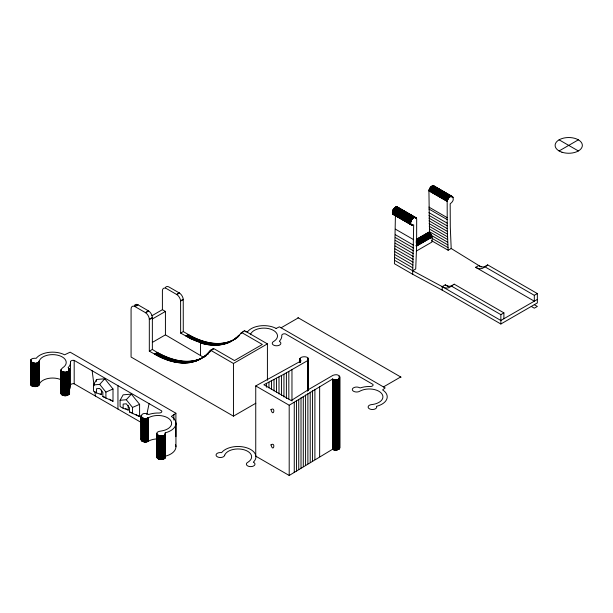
<?xml version="1.0" encoding="UTF-8"?>
<svg xmlns="http://www.w3.org/2000/svg" width="613" height="613" viewBox="0 0 613 613"><rect width="100%" height="100%" fill="white"/><g stroke="black" fill="none" stroke-linecap="round" stroke-linejoin="round"><path stroke-width="0.92" d="M96.54 392.933L96.54 388.719L99.697 388.435L102.861 392.366L102.861 396.58L112.999 401.262L112.999 388.987L104.769 378.75L96.54 379.485L93.498 384.933L93.498 391.178L96.54 392.933L101.605 394.688L101.605 390.006M123.136 408.289L123.136 404.074L126.293 403.791L129.458 407.722L129.458 411.936L139.588 416.618L139.595 404.342L131.366 394.105L123.136 394.841L120.094 400.289L120.094 406.526L123.136 408.289L128.201 410.043L128.201 405.362M200.505 355.571L200.505 342.989L200.911 342.759L191.739 339.188L180.643 333.104L180.605 300.807A5.732 3.31 60 0 0 176.774 294.546L166.452 288.585A5.732 3.31 60 0 0 162.399 290.715L162.399 309.68L165.426 311.442L165.426 334.851L203.8 357.479M429.544 233.476L428.924 190.888C429.054 188.444 432.387 184.007 434.717 186.659M451.191 248.503L448.149 250.257L447.245 228.626L447.176 201.416C449.13 191.769 457.811 198.543 450.18 203.746L450.287 226.871L451.191 248.503L481.174 266.984M484.622 266.64L534.306 295.32L534.306 301.175L475.65 267.314A14.812 8.551 60 0 0 484.622 266.64L487.664 264.885L537.348 293.566L537.348 302.929L500.859 324.001L442.203 290.133L412.672 274.256L394.427 263.72L395.431 215.217M412.672 274.256L413.675 224.825L411.637 225.101L393.278 214.504C390.55 211.975 394.764 205.11 398.067 207.493M411.522 225.04C408.174 222.381 414.595 214.152 416.687 219.017L416.61 246.311L415.714 268.984L412.672 270.739L394.427 260.211M60.993 392.956C61.116 397.293 71.46 396.274 68.993 391.975M175.9 413.231L70.127 352.168L64.587 354.804A17.923 10.344 0 0 0 36.228 358.283C24.106 357.617 35.769 368.559 39.447 360.452A13.616 7.862 0 0 1 59.101 355.578A13.616 7.862 0 0 1 62.718 367.754C55.354 373.731 75.054 373.593 68.12 367.662A17.923 10.344 0 0 0 70.495 361.946A2.728 1.571 0 0 1 74.188 360.39L161.648 410.886A2.728 1.571 0 0 1 158.959 413.024A17.923 10.344 0 0 0 149.059 414.396L148.737 414.511C138.768 409.875 139.48 422.487 148.905 417.507A13.616 7.862 0 0 1 169.985 419.599A13.616 7.862 0 0 1 161.541 430.947C149.342 432.38 164.828 440.739 165.303 432.801A17.923 10.344 0 0 0 171.333 416.426L175.9 413.231L175.9 436.64M224.626 455.336L224.687 455.191A13.616 7.862 0 0 1 244.189 449.819A13.616 7.862 0 0 1 248.127 462.087L247.974 462.21A4.299 2.483 0 0 0 247.269 465.658A4.299 2.483 0 0 0 253.207 466.156L254.288 465.497A4.299 2.483 0 0 0 253.384 462.21L253.529 462.003A17.923 10.344 0 0 0 246.142 447.613A17.923 10.344 0 0 0 221.638 452.616L221.546 452.647A4.299 2.483 0 0 0 216.167 454.471A4.299 2.483 0 0 0 219.615 457.474A4.299 2.483 0 0 0 224.626 455.336L224.649 455.206M146.829 414.518L149.074 403.599M255.744 385.929L289.198 405.239L332.522 379.064C340.851 383.071 342.376 372.168 333.035 375.294L309.511 388.964L291.221 400.557L263.858 384.757L283.942 374.198L307.619 360.62C311.58 354.973 295.75 355.892 301.083 360.911L255.744 385.929L255.744 456.156L289.198 475.466L332.522 449.291C334.706 450.976 341.433 449.858 339.296 446.287M30.964 383.171C29.776 387.5 38.742 387.891 39.447 383.861A13.616 7.862 0 0 1 61.17 379.792M157.265 455.865C155.334 460.532 166.2 460.738 165.303 456.21A17.923 10.344 0 0 0 175.548 444.609M141.327 438.556C140.3 442.333 146.722 442.701 148.905 440.916A13.616 7.862 0 0 1 157.303 438.908M200.505 342.989C208.083 345.288 216.297 346.115 224.036 344.092C232.588 342.575 238.059 335.426 244.503 330.645L267.414 343.87L267.414 380.259M244.066 331.196L244.503 330.645M255.813 403.239L233.453 416.15L131.075 357.042L131.075 309.006A5.732 3.31 60 0 1 134.768 306.477L145.633 312.745A5.732 3.31 60 0 1 149.319 319.327L149.319 351.188L160.422 357.272L168.092 360.36L175.571 362.306L182.758 363.08L189.547 362.674L195.853 361.095L200.98 358.728L206.129 355.004L210.566 350.261L213.608 348.46L212.688 349.617M93.498 384.933L99.697 384.382L104.769 378.75M120.094 400.289L126.293 399.737L131.366 394.105M149.319 351.188L152.361 349.433C167.786 359.517 189.724 367.049 206.397 355.456L203.355 357.21M234.932 339.127L236.143 338.391L230.028 341.87M134.768 306.477L137.81 304.722L148.675 310.99A5.732 3.31 60 0 1 152.361 317.572L152.361 349.433M134.952 306.569L137.986 304.807M176.59 294.432L179.41 293.022A5.732 3.31 60 0 1 183.241 299.29L183.279 331.579L180.643 333.104M145.45 312.63L148.492 310.875M176.774 294.546L179.41 293.022M145.633 312.745L148.675 310.99M151.894 315.749L162.399 309.68M180.605 300.807L183.241 299.29M180.628 301.029L183.264 299.504M149.319 319.327L152.361 317.572M149.319 319.542L152.361 317.787M152.507 318.906L165.426 311.442M152.461 342.338L165.426 334.851M154.392 354.115L157.434 352.36M185.708 336.031L188.344 334.506C201.876 342.445 219.676 347.379 234.319 339.472M155.25 354.605L158.292 352.85M186.574 336.522L189.21 334.997M156.116 355.08L159.158 353.326M187.44 336.997L190.068 335.48M156.974 355.548L160.016 353.793M188.298 337.464L190.934 335.947M157.84 356L160.882 354.245M189.156 337.916L191.792 336.399M158.698 356.437L161.74 354.682M190.022 338.353L192.658 336.836M159.556 356.866L162.598 355.111M190.881 338.782L193.516 337.257M160.422 357.272L163.456 355.517M191.739 339.188L194.375 337.671M161.28 357.67L164.315 355.915M192.597 339.587L195.233 338.07M162.131 358.061L165.173 356.299M193.455 339.977L196.091 338.453M162.989 358.429L166.031 356.674M194.313 340.345L196.949 338.82M163.847 358.781L166.882 357.027M195.164 340.698L197.8 339.181M164.698 359.126L167.74 357.371M196.022 341.043L198.65 339.525M165.548 359.456L168.59 357.701M196.873 341.372L199.509 339.855M166.399 359.77L169.441 358.015M197.715 341.686L200.351 340.169M167.242 360.076L170.284 358.314M198.566 341.993L201.202 340.468M168.092 360.36L171.127 358.605M199.409 342.276L202.045 340.751M168.927 360.636L171.969 358.881M200.252 342.552L202.888 341.027M169.77 360.888L172.812 359.134M200.689 343.042L203.731 341.288M170.606 361.134L173.648 359.379M201.524 343.288L204.566 341.533M171.441 361.363L174.483 359.609M202.359 343.518L205.401 341.763M172.276 361.586L175.318 359.823M203.194 343.732L206.229 341.977M173.104 361.785L176.146 360.03M204.022 343.939L207.064 342.177M173.931 361.969L176.973 360.214M204.842 344.123L207.884 342.368M174.751 362.145L177.793 360.39M205.669 344.299L208.704 342.537M175.571 362.306L178.613 360.551M206.481 344.452L209.523 342.698M176.383 362.444L179.425 360.689M207.301 344.598L210.343 342.843M177.195 362.574L180.237 360.819M208.114 344.728L211.148 342.974M178 362.689L181.042 360.934M208.918 344.843L211.96 343.088M178.804 362.796L181.846 361.034M209.723 344.943L212.765 343.188M179.601 362.881L182.643 361.126M210.52 345.027L213.562 343.272M180.398 362.95L183.44 361.195M211.316 345.104L214.358 343.349M181.187 363.011L184.229 361.256M212.106 345.157L215.148 343.403M181.977 363.049L185.019 361.295M212.887 345.203L215.929 343.449M182.758 363.08L185.793 361.325M213.669 345.226L216.711 343.472M183.532 363.095L186.574 361.333M214.45 345.242L217.485 343.487M184.298 363.088L187.34 361.333M215.217 345.242L218.259 343.487M185.065 363.072L188.107 361.318M215.983 345.226L219.025 343.472M185.831 363.042L188.873 361.287M216.741 345.196L219.783 343.441M186.582 363.003L189.624 361.241M217.5 345.15L220.542 343.395M187.333 362.942L190.375 361.187M218.251 345.088L221.293 343.334M188.076 362.865L191.118 361.111M218.994 345.019L222.036 343.265M188.819 362.781L191.854 361.019M219.73 344.927L222.772 343.173M189.547 362.674L192.589 360.919M210.113 350.805L213.155 349.05M220.465 344.828L223.507 343.073M241.032 332.951L243.307 331.633M190.275 362.559L193.317 360.804M209.646 351.372L211.929 350.054M221.193 344.705L224.235 342.951M240.564 333.526L242.081 332.644M190.995 362.429L194.037 360.666M209.171 351.931L210.696 351.05M221.914 344.575L224.948 342.82M191.708 362.275L194.75 360.521M208.688 352.475L210.213 351.594M222.626 344.429L225.668 342.675M192.413 362.114L195.455 360.36M208.198 353.004L209.715 352.13M223.331 344.268L226.373 342.514M193.118 361.946L196.16 360.183M224.036 344.092L227.071 342.338M193.815 361.754L196.85 360M207.179 354.03L208.704 353.157M224.726 343.901L227.768 342.146M238.097 336.185L239.622 335.303M559.102 150.951L578.358 139.833M194.497 361.547L197.539 359.793M206.665 354.529L208.182 353.647M225.415 343.701L228.457 341.947M237.576 336.675L239.101 335.801M195.179 361.333L198.221 359.578M206.129 355.004L208.412 353.693M226.097 343.479L229.139 341.725M195.853 361.095L198.896 359.341M205.593 355.471L207.876 354.161M226.772 343.249L229.814 341.495M196.52 360.85L199.562 359.095M205.049 355.931L206.566 355.05M227.438 343.004L230.48 341.249M235.959 338.077L237.484 337.204M197.179 360.59L200.221 358.835M204.489 356.368L206.014 355.494M228.097 342.744L231.139 340.989M235.407 338.522L237.691 337.204M197.83 360.314L201.516 358.268M228.749 342.468L232.434 340.422M234.273 339.364L237.882 337.188M199.118 359.724L205.815 355.854M416.556 239.239L428.885 232.12C432.203 234.112 432.426 238.679 431.927 242.066L416.311 251.085M416.717 239.331L429.046 232.212M416.878 239.438L429.207 232.319M416.212 240.028L429.361 232.434M416.373 240.15L429.521 232.557M416.526 240.281L429.675 232.695M416.679 240.426L429.828 232.833M416.825 240.572L429.974 232.978M416.15 241.2L430.127 233.139M416.296 241.361L430.265 233.3M416.434 241.53L430.41 233.469M416.572 241.706L430.541 233.637M416.702 241.89L430.671 233.821M416.832 242.074L430.801 234.005M416.127 242.733L430.924 234.197M416.242 242.932L431.039 234.388M416.35 243.123L431.146 234.587M416.457 243.323L431.253 234.787M416.556 243.53L431.345 234.986M416.641 243.729L431.437 235.193M416.725 243.936L431.521 235.392M416.802 244.143L431.598 235.599M416.871 244.349L431.667 235.806M416.932 244.549L431.728 236.013M416.166 245.231L431.782 236.212M416.212 245.43L431.828 236.419M416.242 245.629L431.858 236.618M416.273 245.828L431.889 236.817M416.296 246.028L431.912 237.009M416.311 246.211L431.927 237.2M281.083 327.809L298.309 317.863M210.566 350.222L233.453 363.478L267.414 343.87M412.672 270.739L442.203 286.623L445.245 284.869A14.812 8.551 60 0 0 451.16 286.171M475.65 267.314L478.692 265.552A14.812 8.551 60 0 0 485.327 266.647M442.203 290.133L442.203 286.623A14.812 8.551 60 0 0 451.176 285.949L454.218 284.194L503.894 312.875L503.894 318.729M451.176 285.949L500.859 314.638L503.894 312.875M534.306 295.32L537.348 293.566M383.454 386.918L400.687 376.964M537.348 299.42L500.859 320.484L442.203 286.623M276.08 328.476L279.382 326.829L385.156 387.899L382.619 389.922A17.923 10.344 0 0 1 376.589 406.296L376.528 406.312A4.299 2.483 0 0 1 372.827 409.507A4.299 2.483 0 0 1 368.129 406.817L368.543 405.944A4.299 2.483 0 0 1 371.892 404.572L372.827 404.442A13.616 7.862 0 0 0 381.271 393.094A13.616 7.862 0 0 0 360.191 391.002L359.969 391.094A4.299 2.483 0 0 1 354.007 391.5A4.299 2.483 0 0 1 353.149 388.067L354.283 387.447A4.299 2.483 0 0 1 359.67 387.776L360.344 387.883A17.923 10.344 0 0 1 370.237 386.512A2.728 1.571 0 0 0 372.934 384.382L285.466 333.886A2.728 1.571 0 0 0 281.781 335.441A17.923 10.344 0 0 1 279.405 341.157L279.597 341.541A4.299 2.483 0 0 1 280.164 344.652L279.084 345.311A4.299 2.483 0 0 1 273.137 344.812A4.299 2.483 0 0 1 273.85 341.372L274.003 341.242A13.616 7.862 0 0 0 270.379 329.074A13.616 7.862 0 0 0 250.725 333.947L250.502 334.491A4.299 2.483 0 0 1 250.426 334.744M105.903 398.335L105.903 392.098L112.999 388.987M132.5 413.691L132.5 407.446L139.595 404.342M394.488 214.665L393.278 214.504M102.861 396.58L104.547 397.163M129.458 411.936L132.837 413.108M276.141 328.445L275.873 328.292A17.923 10.344 0 0 0 247.514 331.779L247.422 331.802A4.299 2.483 0 0 0 245.415 331.748M559.102 139.833L578.358 150.951M433.851 185.854L452.547 196.65M433.46 185.77L452.815 196.949M433.176 185.77L452.961 197.194M433.023 185.785L451.367 196.375M432.878 185.808L451.421 196.512M432.724 185.846L453.122 197.624M432.571 185.892L450.816 196.428M432.41 185.946L450.655 196.482M432.257 186.015L450.501 196.551M432.096 186.091L450.34 196.627M431.935 186.183L450.18 196.712M431.774 186.275L450.019 196.811M431.613 186.383L449.865 196.919M431.46 186.498L449.704 197.034M431.299 186.62L449.551 197.156M431.146 186.758L449.39 197.286M430.993 186.896L449.237 197.432M430.847 187.042L449.091 197.578M430.694 187.203L448.938 197.731M430.556 187.363L448.8 197.899M430.41 187.532L448.655 198.068M430.28 187.708L448.524 198.237M430.142 187.884L448.387 198.42M430.02 188.068L448.264 198.604M429.897 188.26L448.141 198.796M429.782 188.452L448.026 198.987M429.675 188.651L447.919 199.187M429.567 188.85L447.812 199.386M429.468 189.057L447.72 199.585M429.384 189.256L447.628 199.792M429.299 189.463L447.544 199.999M429.223 189.67L447.467 200.198M429.154 189.877L447.398 200.405M429.092 190.076L447.337 200.612M429.039 190.283L447.283 200.819M428.993 190.49L447.237 201.018M428.954 190.689L447.199 201.217M428.924 190.888L447.176 201.416M428.885 207.071L447.13 217.607M428.893 209.01L447.138 219.546M428.916 212.596L447.161 223.132M428.947 215.347L447.199 225.883M429 218.09L447.245 228.626M429.062 220.826L447.306 231.362M429.138 223.553L447.383 234.089M397.347 206.933L416.043 217.73M396.956 206.849L416.311 218.029M396.672 206.849L416.457 218.274M396.519 206.857L416.518 218.404M396.373 206.887L414.618 217.416M414.917 217.592L416.572 218.55M396.22 206.918L414.465 217.454M396.067 206.964L414.311 217.5M395.906 207.025L414.15 217.561M429.23 226.274L447.475 236.81M395.745 207.094L413.997 217.623M395.592 207.171L413.836 217.707M395.431 207.255L413.675 217.791M395.27 207.355L413.514 217.891M395.109 207.462L413.354 217.99M394.956 207.577L413.2 218.105M394.795 207.7L413.039 218.236M394.642 207.83L412.886 218.366M394.488 207.976L412.733 218.504M394.335 208.121L412.587 218.657M394.19 208.274L412.434 218.81M394.044 208.435L412.296 218.971M393.906 208.604L412.151 219.14M429.338 228.978L447.582 239.514M393.768 208.78L412.02 219.316M393.638 208.964L411.882 219.492M393.515 209.148L411.76 219.684M393.393 209.339L411.637 219.868M393.278 209.531L411.522 220.067M393.163 209.73L411.415 220.259M393.063 209.93L411.308 220.458M392.964 210.129L411.208 220.665M392.872 210.336L411.124 220.864M429.46 231.683L447.705 242.212M392.795 210.535L411.039 221.071M392.718 210.742L410.963 221.278M392.649 210.949L410.894 221.485M392.588 211.156L410.833 221.691M392.535 211.362L410.779 221.891M392.489 211.562L410.733 222.098M392.45 211.761L410.695 222.297M392.42 211.96L410.664 222.496M392.404 212.152L410.649 222.688M392.389 212.343L410.633 222.879M392.381 212.535L410.633 223.063M392.389 212.711L410.633 223.247M392.404 212.887L410.649 223.423M431.253 235.331L447.835 244.909M392.42 213.063L410.664 223.592M392.45 213.224L410.695 223.76M392.489 213.385L410.733 223.914M392.535 213.531L410.779 224.067M392.588 213.676L412.434 225.239M392.718 213.937L412.296 225.239M392.872 214.167L412.02 225.216M432.226 238.488L447.988 247.591M431.56 240.687L448.149 250.257M534.306 304.684L537.348 306.439L534.306 308.193L531.264 306.439M395.431 229.162L413.675 239.691M395.377 234.733L413.622 245.269M395.324 237.537L413.568 248.073M395.262 240.342L413.507 250.878M395.186 243.162L413.43 253.69M395.094 245.982L413.338 256.518M394.987 248.817L413.231 259.345M394.864 251.652L413.116 262.188M394.734 254.495L412.978 265.031M445.245 284.869L448.547 286.777M394.588 257.353L412.833 267.881M297.91 317.626L401.094 377.202M179.226 292.914L169.088 287.06A5.732 3.31 60 0 0 165.357 287.75M213.608 348.506L234.465 360.551L262.333 344.46L241.461 332.399M183.279 331.579L188.344 334.506M100.157 393.853L101.605 394.688M109.375 399.17L112.999 401.262M125.305 408.373L128.201 410.043M135.971 414.526L139.588 416.618M68.97 390.106A17.923 10.344 0 0 0 70.495 385.355A2.728 1.571 0 0 1 74.188 383.799L141.526 422.648M126.293 399.737L132.5 407.446M99.697 384.382L105.903 392.098M165.242 432.816L165.242 457.673M398.144 207.608L398.373 208.167M92.149 370.735L94.08 385.723M94.808 391.339L95.413 396.029M500.859 314.638L500.859 324.001M339.824 376.918L339.824 447.919M339.663 376.535L339.663 448.302M339.587 376.413L339.587 448.425M339.403 376.175L339.403 448.662M339.296 376.06L339.296 448.777M339.181 378.658L339.181 448.885M339.05 378.765L339.05 448.992M338.912 378.872L338.912 449.099M338.767 378.972L338.767 449.199M338.614 379.064L338.614 449.291M338.453 379.156L338.453 449.383M338.276 379.24L338.276 449.467M338.1 379.317L338.1 449.544M337.916 379.393L337.916 449.62M337.717 379.462L337.717 449.689M337.525 379.524L337.525 449.75M337.319 379.577L337.319 449.804M337.112 379.631L337.112 449.858M336.897 379.669L336.897 449.896M336.683 379.708L336.683 449.934M336.46 379.738L336.46 449.965M336.238 379.761L336.238 449.988M336.016 379.776L336.016 450.003M335.794 379.792L335.794 450.019M335.564 379.792L335.564 450.019M335.342 379.792L335.342 450.019M335.119 379.776L335.119 450.003M334.89 379.761L334.89 449.988M334.675 379.738L334.675 449.965M334.453 379.708L334.453 449.934M334.238 379.669L334.238 449.896M334.024 379.631L334.024 449.858M333.817 379.577L333.817 449.804M333.61 379.524L333.61 449.75M333.411 379.462L333.411 449.689M333.219 379.393L333.219 449.62M333.035 379.317L333.035 449.544M332.859 379.24L332.859 449.467M332.683 379.156L332.683 449.383M332.522 379.064L332.522 449.291M319.649 386.496L319.649 456.723M314.898 389.301L314.898 459.528M312.546 390.719L312.546 460.945M310.209 392.144L310.209 462.371M308.385 358.766L308.385 389.914M308.293 358.513L308.293 390.167M308.155 358.268L308.155 390.42M308.063 358.145L308.063 390.535M307.971 360.283L307.864 390.772M307.887 393.569L307.887 463.796M307.741 360.513L307.741 390.879M307.619 360.62L307.619 390.987M305.581 395.01L305.581 465.236M303.289 396.458L303.289 466.685M301.014 397.906L301.014 468.133M300.516 360.513L300.516 362.406M300.401 360.398L300.401 362.298M300.293 360.283L300.293 362.183M300.109 360.046L300.194 362.068M300.033 358.39L299.972 362.306M299.918 358.636L299.918 362.436M298.746 399.37L298.746 469.596M296.5 400.841L296.5 471.068M294.263 402.312L294.263 472.539M291.964 369.693L291.964 401.009M289.198 405.239L289.198 475.466M288.83 371.478L288.83 399.002M286.394 372.842L286.394 398.465M283.942 374.198L283.942 396.979M281.474 375.547L281.474 395.477M278.999 376.888L278.999 393.975M276.509 378.221L276.509 392.458M274.003 379.547L274.003 390.933M271.49 380.865L271.49 389.401M268.954 382.167L268.954 387.86M266.41 383.47L266.41 387.263M233.453 363.478L233.453 416.15M175.939 423.353L175.939 446.762M173.87 414.403L173.87 420.02M165.364 433.107L165.349 457.421M165.173 434.387L165.089 457.919M164.997 434.632L164.997 458.041M164.889 434.747L164.889 458.156M164.774 434.855L164.774 458.263M164.652 434.969L164.652 458.378M164.522 435.069L164.522 458.478M164.376 435.169L164.376 458.578M164.223 435.268L164.223 458.677M164.062 435.36L164.062 458.769M163.893 435.445L163.893 458.853M163.717 435.521L163.717 458.938M163.533 435.598L163.533 459.007M163.349 435.667L163.349 459.076M163.15 435.736L163.15 459.145M162.951 435.789L162.951 459.198M162.744 435.843L162.744 459.252M162.529 435.889L162.529 459.298M162.315 435.927L162.315 459.336M162.1 435.958L162.1 459.367M161.878 435.989L161.878 459.398M161.656 436.004L161.656 459.413M161.434 436.019L161.434 459.428M161.204 436.027L161.204 459.436M160.981 436.027L160.981 459.436M160.752 436.019L160.752 459.428M160.529 436.004L160.529 459.413M160.307 435.981L160.307 459.39M160.093 435.95L160.093 459.359M159.87 435.92L159.87 459.329M159.656 435.874L159.656 459.283M159.449 435.828L159.449 459.237M159.242 435.774L159.242 459.183M159.043 435.713L159.043 459.122M158.851 435.651L158.851 459.06M158.66 435.575L158.66 458.984M158.483 435.498L158.483 458.907M158.307 435.414L158.307 458.823M158.139 435.33L158.139 458.739M157.985 435.238L157.985 458.647M157.832 435.138L157.832 458.547M157.694 435.038L157.694 458.447M157.564 434.931L157.564 458.34M157.441 434.824L157.441 458.233M157.334 434.709L157.334 458.118M157.234 434.594L157.234 458.003M157.066 434.349L157.143 457.88M156.936 434.104L156.997 457.635M156.844 433.322L156.89 457.382M148.392 417.79L148.392 441.199M148.223 417.882L148.223 441.291M148.055 417.966L148.055 441.375M147.879 418.043L147.879 441.452M147.687 418.12L147.687 441.529M147.495 418.189L147.495 441.598M147.296 418.25L147.296 441.659M147.097 418.304L147.097 441.712M146.89 418.357L146.89 441.766M146.676 418.395L146.676 441.804M146.461 418.434L146.461 441.843M146.239 418.464L146.239 441.873M146.017 418.487L146.017 441.896M145.794 418.503L145.794 441.919M145.572 418.518L145.572 441.927M145.35 418.518L145.35 441.927M145.12 418.518L145.12 441.927M144.898 418.503L144.898 441.919M144.676 418.487L144.676 441.896M144.453 418.464L144.453 441.873M144.231 418.434L144.231 441.843M144.017 418.395L144.017 441.804M143.802 418.357L143.802 441.766M143.595 418.304L143.595 441.712M143.396 418.25L143.396 441.659M143.197 418.189L143.197 441.598M143.005 418.12L143.005 441.529M142.821 418.043L142.821 441.452M142.637 417.966L142.637 441.375M142.469 417.882L142.469 441.291M142.308 417.79L142.308 441.199M142.147 417.698L142.147 441.107M142.001 417.599L142.001 441.008M141.864 417.499L141.864 440.908M141.741 417.392L141.741 440.801M141.618 417.277L141.618 440.686M141.511 417.162L141.511 440.571M141.327 416.924L141.419 440.456M141.258 415.269L141.258 440.211M141.189 415.392L141.189 440.088M141.067 415.775L141.067 439.705M117.949 385.623L117.949 409.032M96.54 379.485L96.54 381.386M74.188 360.39L74.188 383.799M70.495 361.946L70.495 385.355M69.568 369.677L69.568 393.347M69.476 369.287L69.476 393.73M69.361 369.041L69.361 393.983M69.2 368.796L69.2 394.228M69.1 368.681L69.1 394.343M68.993 368.566L68.993 394.458M68.878 371.156L68.878 394.565M67.798 371.815L67.798 395.224M67.614 371.892L67.614 395.301M67.422 371.953L67.422 395.362M67.223 372.022L67.223 395.431M67.024 372.076L67.024 395.485M66.809 372.122L66.809 395.531M66.602 372.168L66.602 395.577M66.388 372.206L66.388 395.615M66.166 372.237L66.166 395.646M65.943 372.26L65.943 395.669M65.721 372.275L65.721 395.684M65.499 372.283L65.499 395.691M65.269 372.29L65.269 395.699M65.047 372.283L65.047 395.691M64.825 372.275L64.825 395.684M64.595 372.26L64.595 395.669M64.373 372.237L64.373 395.646M64.158 372.206L64.158 395.615M63.944 372.168L63.944 395.577M63.729 372.122L63.729 395.531M63.522 372.076L63.522 395.485M63.315 372.022L63.315 395.431M63.124 371.953L63.124 395.362M62.924 371.892L62.924 395.301M62.741 371.815L62.741 395.224M62.564 371.739L62.564 395.147M62.396 371.654L62.396 395.063M62.227 371.562L62.227 394.971M62.074 371.47L62.074 394.879M61.928 371.371L61.928 394.78M61.79 371.263L61.79 394.672M61.66 371.156L61.66 394.565M61.545 371.049L61.545 394.458M61.438 370.934L61.438 394.343M61.254 370.696L61.338 394.228M61.177 370.574L61.177 393.983M61.024 370.191L61.116 393.86M60.993 369.547L60.993 393.477M39.186 361.126L39.186 384.535M39.14 361.249L39.086 384.788M39.017 361.501L38.941 385.033M38.849 361.739L38.849 385.148M38.749 361.862L38.749 385.271M38.642 361.969L38.642 385.378M38.519 362.084L38.519 385.493M38.389 362.191L38.389 385.6M38.244 362.291L38.244 385.7M38.098 362.39L38.098 385.799M37.937 362.482L37.937 385.891M37.776 362.567L37.776 385.975M37.6 362.651L37.6 386.06M37.416 362.727L37.416 386.136M37.232 362.796L37.232 386.205M37.041 362.865L37.041 386.274M36.834 362.927L36.834 386.336M35.324 363.164L35.324 386.573M35.102 363.172L35.102 386.581M34.88 363.18L34.88 386.588M34.65 363.172L34.65 386.581M34.428 363.157L34.428 386.565M34.205 363.141L34.205 386.55M33.983 363.111L33.983 386.519M33.769 363.08L33.769 386.489M33.554 363.042L33.554 386.451M33.34 362.996L33.34 386.405M33.133 362.942L33.133 386.351M32.933 362.888L32.933 386.297M32.734 362.819L32.734 386.228M32.543 362.75L32.543 386.159M32.359 362.674L32.359 386.083M32.182 362.597L32.182 386.006M32.014 362.513L32.014 385.922M31.853 362.421L31.853 385.83M31.707 362.321L31.707 385.73M31.562 362.222L31.562 385.631M31.424 362.114L31.424 385.523M31.301 362.007L31.301 385.416M31.186 361.9L31.186 385.309M30.995 361.662L31.087 385.194M30.888 359.885L30.911 384.949M30.819 360.007L30.834 384.826M30.711 360.26L30.727 384.573M452.547 285.658A14.812 8.551 60 0 1 451.873 285.964M454.218 284.194A14.812 8.551 60 0 1 453.72 284.769M487.664 264.885A14.812 8.551 60 0 1 485.994 266.349M134.446 305.603A5.732 3.31 60 0 1 137.81 304.722M270.961 409.645C273.421 418.166 275.95 406.197 270.961 409.645M270.961 444.877C273.421 453.398 275.95 441.429 270.961 444.877M561.922 152.2A13.616 7.862 0 0 0 582.35 145.396A13.616 7.862 0 0 0 561.922 138.584A13.616 7.862 0 0 0 561.922 152.2"/></g></svg>
